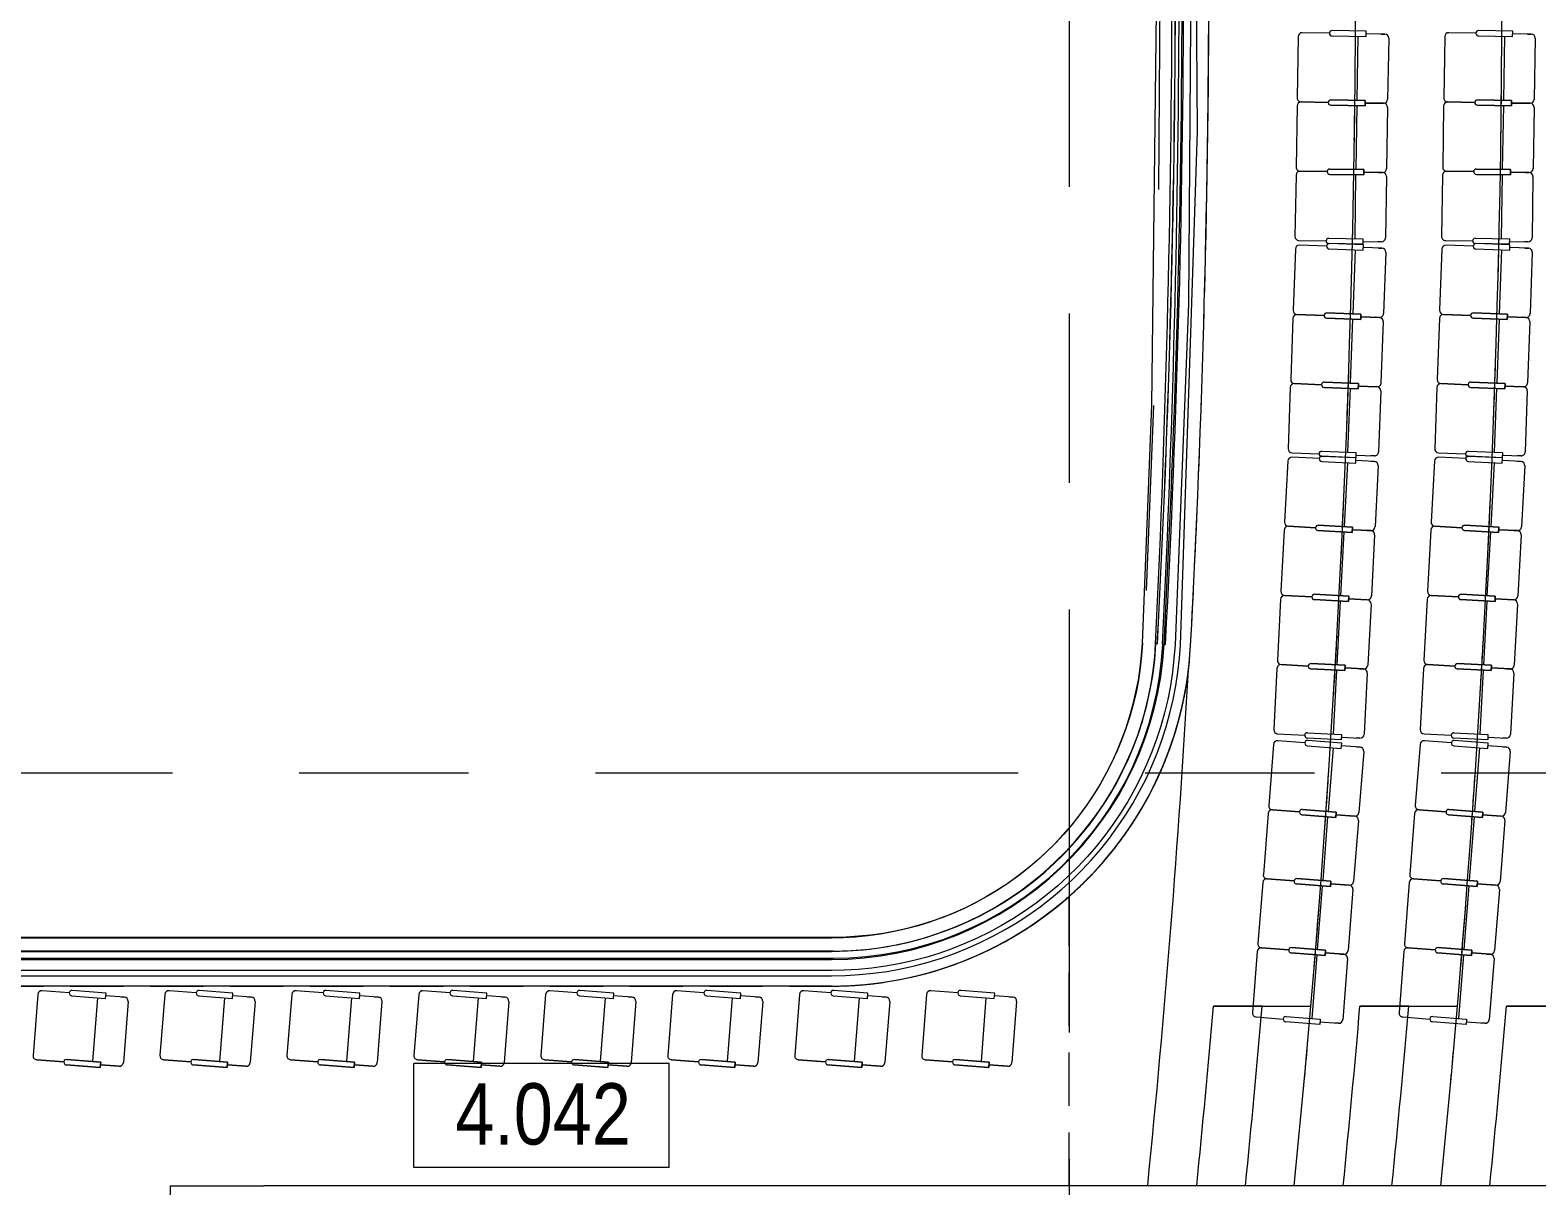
# Model space of a CAD drawing. Header units: millimetres. Extents: x 48966 to 294585, y -43515 to 30344.
# Drawn here: x 223176 to 234487, y -12883 to -4205 of the extents above; entities that cross this region are included whole.
import ezdxf

# ---------------------------------------------------------------- set-up
doc = ezdxf.new("R2010")
doc.units = ezdxf.units.MM
doc.linetypes.add('IMPORT-01 Штриховая _2 мм_', pattern=[600, 400, -200])
doc.linetypes.add('Осевые', pattern=[6350, 1270, -952.5, 3175, -952.5])
for name, color, linetype, lineweight in [('0-1', 7, 'Continuous', 5), ('0-2', 7, 'Continuous', 9), ('_Разделитель помещений_', 7, 'IMPORT-01 Штриховая _2 мм_', 9), ('Дуга', 7, 'Continuous', 9), ('Ломаная', 7, 'Continuous', 9), ('Марки помещений', 7, 'Continuous', 9), ('Мебель', 7, 'Continuous', 9), ('Оборудование', 7, 'Continuous', 9), ('Ограждение', 7, 'Continuous', 9), ('Оси-2', 7, 'Осевые', 9), ('Перекрытия', 7, 'Continuous', 9), ('Поручни', 7, 'Continuous', 9), ('Рассадка бельэтаж_альт_dwg-1', 7, 'Continuous', 9), ('Стены', 7, 'Continuous', 9), ('Стены-1', 7, 'Continuous', 18)]:
    doc.layers.add(name, color=color, linetype=linetype, lineweight=lineweight)
doc.styles.add('Arial Narrow_1', font='Arial Narrow.ttf', dxfattribs={"height": 460})

# ---------------------------------------------------------------- blocks, each defined once
blk = doc.blocks.new('Оборудование 3 - Оборудование 1-287707-План 4-го этажа на отм_ _6_600')
at = {"layer": 'Оборудование'}
for p, q in [((121159, -11017), (109300, -11017)), ((109282, -11173), (121159, -11173)), ((121159, -11120), (109288, -11120))]:
    blk.add_line(p, q, dxfattribs=at)
at = {"layer": 'Оборудование', "flags": 128}
for points in [[(123478, 1443), (123598, -2789), (123549, -7022), (123478, -8808)], [(123478, -8808), (123471, -8901), (123461, -8993), (123448, -9085), (123430, -9176), (123409, -9267), (123385, -9356), (123356, -9445), (123325, -9532), (123289, -9618), (123251, -9702), (123209, -9785), (123164, -9866), (123115, -9946), (123064, -10023), (123009, -10098), (122952, -10171), (122891, -10241), (122828, -10309), (122762, -10375), (122694, -10438), (122623, -10498), (122550, -10555), (122474, -10609), (122397, -10660), (122317, -10708), (122236, -10753), (122153, -10794), (122068, -10832), (121982, -10867), (121895, -10898), (121806, -10925), (121716, -10950), (121626, -10970), (121534, -10987), (121442, -11000), (121350, -11009), (121257, -11015), (121165, -11017), (121159, -11017)]]:
    blk.add_lwpolyline(points, dxfattribs=at)
at = {"layer": 'Оборудование'}
for centre, radius, start, end in [((17765, -3683), 105939, 357.22413, 2.77587), ((17765, -3683), 105992, 357.22413, 2.77587), ((121159, -8696), 2477, 270, 357.2241), ((121159, -8696), 2424, 283.0619, 357.2241), ((121159, -8696), 2424, 270, 283.0426)]:
    blk.add_arc(centre, radius, start, end, dxfattribs=at)
blk = doc.blocks.new('510HO_ламели зала_rvt-1-План 4-го этажа на отм_ _6_600')
at = {"layer": '0-2'}
blk.add_blockref('Оборудование 3 - Оборудование 1-287707-План 4-го этажа на отм_ _6_600', (0, 0), dxfattribs=at)
blk = doc.blocks.new('Базовая стена _ ОС20 - обшивка балкона _мин_вата_фанера 10мм _сталь - ___-6275400-План 4-го этажа на отм_ _6_600')
at = {"layer": 'Стены'}
for p, q in [((123498, 1311), (123595, -1604)), ((123616, -3229), (123601, -5401)), ((123565, -7024), (123509, -8413))]:
    blk.add_line(p, q, dxfattribs=at)
blk.add_arc((27411, -3683), 96318, 356.94664, 3.05336, dxfattribs=at)
blk = doc.blocks.new('Базовая стена _ ОС20 - обшивка балкона _мин_вата_фанера 10мм _сталь - ___-6275407-План 4-го этажа на отм_ _6_600')
at = {"layer": 'Стены'}
for p, q in [((121147, -11022), (109258, -11022)), ((121147, -11122), (109241, -11122))]:
    blk.add_line(p, q, dxfattribs=at)
blk = doc.blocks.new('Базовая стена _ ОС20 - обшивка балкона _мин_вата_фанера 10мм _сталь - ___-6275408-План 4-го этажа на отм_ _6_600')
at = {"layer": 'Стены', "flags": 128}
blk.add_lwpolyline([(123482, -8807), (123475, -8901), (123465, -8994), (123451, -9086), (123433, -9178), (123411, -9269), (123386, -9359), (123357, -9448), (123325, -9536), (123289, -9622), (123249, -9707), (123207, -9790), (123161, -9872), (123112, -9952), (123059, -10029), (123004, -10105), (122946, -10178), (122884, -10248), (122820, -10317), (122754, -10382), (122685, -10445), (122613, -10505), (122539, -10562), (122463, -10617), (122384, -10668), (122304, -10716), (122222, -10760), (122138, -10802), (122052, -10840), (121965, -10874), (121877, -10905), (121787, -10932), (121697, -10956), (121606, -10976), (121514, -10993), (121421, -11006), (121328, -11015), (121234, -11020), (121147, -11022)], dxfattribs=at)
at = {"layer": 'Стены'}
blk.add_arc((121147, -8683), 2439, 270, 356.9466, dxfattribs=at)
blk = doc.blocks.new('Зрительские места_балкон1 - Зрительские места_балкон1-6286681-План 4-го этажа на отм_ _6_600')
at = {"layer": 'Мебель'}
for p, q in [((-4768, -17500), (-4037, -17500)), ((-4402, -17500), (-4768, -17500)), ((-4402, -17500), (-4037, -17500)), ((-3668, -17500), (-2937, -17500)), ((-3302, -17500), (-3668, -17500)), ((-3302, -17500), (-2937, -17500)), ((-2568, -17500), (-1837, -17500)), ((-2202, -17500), (-2568, -17500))]:
    blk.add_line(p, q, dxfattribs=at)
for centre, start, end in [((-95675, -9650), 354.25984, 5.74016), ((-94575, -9650), 354.25984, 5.74016), ((-96775, -9650), 358.4239, 1.5761), ((-95675, -9650), 359.15863, 359.36837), ((-94575, -9650), 359.15863, 359.36837), ((-95675, -9650), 358.48554, 358.73665), ((-94575, -9650), 358.48554, 358.73665), ((-95675, -9650), 357.83649, 358.10483), ((-94575, -9650), 357.83649, 358.10483), ((-95675, -9650), 357.19545, 357.47288), ((-94575, -9650), 357.19545, 357.47288), ((-95675, -9650), 356.55805, 356.84078), ((-94575, -9650), 356.55805, 356.84078), ((-96775, -9650), 354.25984, 356.68033), ((-95675, -9650), 355.92261, 356.20847), ((-94575, -9650), 355.92261, 356.20847), ((-95675, -9650), 355.28835, 355.57589), ((-94575, -9650), 355.28835, 355.57589), ((-96407, -9650), 354.25986, 355.10389), ((-96407, -9650), 354.25986, 355.10389), ((-96041, -9650), 354.25986, 355.10389), ((-96041, -9650), 354.25986, 355.10389), ((-95307, -9650), 354.25986, 355.10389), ((-95307, -9650), 354.25986, 355.10389), ((-94941, -9650), 354.25986, 355.10389), ((-94941, -9650), 354.25986, 355.10389), ((-94207, -9650), 354.25986, 355.10389), ((-94207, -9650), 354.25986, 355.10389), ((-95675, -9650), 354.73239, 354.90111), ((-94575, -9650), 354.73239, 354.90111)]:
    blk.add_arc(centre, 91975, start, end, dxfattribs=at)
blk = doc.blocks.new('Ограждение - Ограждение-6394249-План 4-го этажа на отм_ _6_600')
at = {"layer": 'Поручни'}
for p, q in [((121147, -11266), (114232, -11266)), ((114232, -11306), (121147, -11306))]:
    blk.add_line(p, q, dxfattribs=at)
at = {"layer": 'Поручни', "flags": 128}
for points in [[(123726, 1455), (123854, -2401), (123828, -6259), (123726, -8820)], [(123766, -8823), (123894, -4965), (123868, -1106), (123766, 1457)], [(123726, -8820), (123718, -8924), (123707, -9026), (123691, -9128), (123671, -9230), (123647, -9330), (123619, -9430), (123587, -9528), (123552, -9625), (123512, -9720), (123469, -9814), (123422, -9906), (123371, -9996), (123317, -10084), (123259, -10170), (123198, -10253), (123133, -10334), (123066, -10412), (122995, -10487), (122921, -10560), (122845, -10629), (122766, -10695), (122684, -10759), (122600, -10818), (122513, -10875), (122424, -10928), (122334, -10977), (122241, -11023), (122147, -11064), (122051, -11103), (121953, -11137), (121854, -11167), (121754, -11193), (121653, -11216), (121552, -11234), (121449, -11248), (121347, -11258), (121243, -11264), (121147, -11266)], [(121147, -11306), (121252, -11304), (121356, -11297), (121461, -11287), (121565, -11272), (121668, -11254), (121770, -11231), (121872, -11204), (121972, -11173), (122071, -11138), (122168, -11099), (122264, -11056), (122358, -11009), (122450, -10959), (122540, -10905), (122628, -10848), (122713, -10787), (122796, -10722), (122876, -10655), (122954, -10584), (123028, -10510), (123100, -10434), (123168, -10354), (123233, -10272), (123295, -10187), (123354, -10100), (123409, -10011), (123460, -9919), (123508, -9826), (123551, -9730), (123591, -9633), (123627, -9535), (123659, -9435), (123688, -9334), (123712, -9232), (123731, -9129), (123747, -9025), (123759, -8921), (123766, -8823)]]:
    blk.add_lwpolyline(points, dxfattribs=at)
blk = doc.blocks.new('Рассадка бельэтаж_альт_dwg_Сидения_бельэтаж_dwg-6688605-План 4-го этажа на отм_ _6_600-7290137-План 4-го этажа на отм_ _6_600')
at = {"layer": 'Дуга'}
for centre, start, end in [((9722, 8284), 89.0899, 269.0899), ((10822, 8284), 89.0899, 269.0899), ((9713, 7764), 89.0899, 269.0899), ((9713, 7764), 89.0899, 269.0899), ((10813, 7764), 89.0899, 269.0899), ((10813, 7764), 89.0899, 269.0899), ((9705, 7244), 89.0899, 269.0899), ((9705, 7244), 89.0899, 269.0899), ((10805, 7244), 89.0899, 269.0899), ((10805, 7244), 89.0899, 269.0899), ((9697, 6724), 89.0899, 269.0899), ((9701, 6684), 87.9229, 267.9229), ((10797, 6724), 89.0899, 269.0899), ((10801, 6684), 87.9229, 267.9229), ((9682, 6164), 87.9229, 267.9229), ((9682, 6164), 87.9229, 267.9229), ((10782, 6164), 87.9229, 267.9229), ((10782, 6164), 87.9229, 267.9229), ((9663, 5645), 87.9229, 267.9229), ((9663, 5645), 87.9229, 267.9229), ((10763, 5645), 87.9229, 267.9229), ((10763, 5645), 87.9229, 267.9229), ((9644, 5125), 87.9229, 267.9229), ((9645, 5089), 86.9942, 266.9942), ((10744, 5125), 87.9229, 267.9229), ((10745, 5089), 86.9942, 266.9942), ((9617, 4570), 86.9942, 266.9942), ((9617, 4570), 86.9942, 266.9942), ((10717, 4570), 86.9942, 266.9942), ((10717, 4570), 86.9942, 266.9942), ((9590, 4051), 86.9942, 266.9942), ((9590, 4051), 86.9942, 266.9942), ((10690, 4051), 86.9942, 266.9942), ((10690, 4051), 86.9942, 266.9942), ((9563, 3531), 86.9942, 266.9942), ((9563, 3531), 86.9942, 266.9942), ((10663, 3531), 86.9942, 266.9942), ((10663, 3531), 86.9942, 266.9942), ((9536, 3012), 86.9942, 266.9942), ((9537, 2954), 85.5317, 265.5317), ((10636, 3012), 86.9942, 266.9942), ((10637, 2954), 85.5317, 265.5317), ((9497, 2436), 85.5317, 265.5317), ((9497, 2436), 85.5317, 265.5317), ((10597, 2436), 85.5317, 265.5317), ((10597, 2436), 85.5317, 265.5317), ((9456, 1917), 85.5317, 265.5317), ((9456, 1917), 85.5317, 265.5317), ((10556, 1917), 85.5317, 265.5317), ((10556, 1917), 85.5317, 265.5317), ((9416, 1399), 85.5317, 265.5317), ((9416, 1399), 85.5317, 265.5317), ((10516, 1399), 85.5317, 265.5317), ((10516, 1399), 85.5317, 265.5317), ((262, 1077), 85.5317, 265.5317), ((1215, 1077), 85.5317, 265.5317), ((2168, 1077), 85.5317, 265.5317), ((3120, 1077), 85.5317, 265.5317), ((4073, 1077), 85.5317, 265.5317), ((5026, 1077), 85.5317, 265.5317), ((5979, 1077), 85.5317, 265.5317), ((6932, 1077), 85.5317, 265.5317), ((9375, 881), 85.5317, 265.5317), ((10475, 881), 85.5317, 265.5317), ((221, 558), 85.5317, 265.5317), ((221, 558), 85.5317, 265.5317), ((1174, 558), 85.5317, 265.5317), ((1174, 558), 85.5317, 265.5317), ((2127, 558), 85.5317, 265.5317), ((2127, 558), 85.5317, 265.5317), ((3080, 558), 85.5317, 265.5317), ((3080, 558), 85.5317, 265.5317), ((4033, 558), 85.5317, 265.5317), ((4033, 558), 85.5317, 265.5317), ((4986, 558), 85.5317, 265.5317), ((4986, 558), 85.5317, 265.5317), ((5939, 558), 85.5317, 265.5317), ((5939, 558), 85.5317, 265.5317), ((6892, 558), 85.5317, 265.5317), ((6892, 558), 85.5317, 265.5317)]:
    blk.add_arc(centre, 20, start, end, dxfattribs=at)
at = {"layer": 'Ломаная'}
for p, q in [((9467, 8258), (9460, 7798)), ((9702, 8284), (9498, 8288)), ((9910, 7781), (9918, 8261)), ((10567, 8258), (10560, 7798)), ((10802, 8284), (10598, 8288)), ((11010, 7781), (11018, 8261)), ((10147, 8247), (10139, 7787)), ((11247, 8247), (11239, 7787)), ((9459, 7738), (9452, 7278)), ((9902, 7261), (9910, 7741)), ((10138, 7727), (10131, 7267)), ((10559, 7738), (10552, 7278)), ((11002, 7261), (11010, 7741)), ((11238, 7727), (11231, 7267)), ((9451, 7218), (9443, 6758)), ((9894, 6741), (9901, 7221)), ((10130, 7207), (10123, 6748)), ((10551, 7218), (10543, 6758)), ((10994, 6741), (11001, 7221)), ((11230, 7207), (11223, 6748)), ((9473, 6728), (9677, 6725)), ((9681, 6685), (9477, 6692)), ((10573, 6728), (10777, 6725)), ((10781, 6685), (10577, 6692)), ((9446, 6663), (9429, 6204)), ((9879, 6177), (9897, 6657)), ((10125, 6639), (10108, 6179)), ((10546, 6663), (10529, 6204)), ((10979, 6177), (10997, 6657)), ((11225, 6639), (11208, 6179)), ((9427, 6144), (9411, 5684)), ((9860, 5658), (9878, 6137)), ((10106, 6119), (10089, 5659)), ((10527, 6144), (10511, 5684)), ((10960, 5658), (10978, 6137)), ((11206, 6119), (11189, 5659)), ((9408, 5624), (9392, 5164)), ((9841, 5138), (9859, 5618)), ((10087, 5599), (10071, 5140)), ((10508, 5624), (10492, 5164)), ((10941, 5138), (10959, 5618)), ((11187, 5599), (11171, 5140)), ((9421, 5133), (9624, 5126)), ((9625, 5090), (9421, 5101)), ((10521, 5133), (10724, 5126)), ((10725, 5090), (10521, 5101)), ((9390, 5072), (9365, 4613)), ((9815, 4579), (9840, 5059)), ((10068, 5037), (10044, 4577)), ((10490, 5072), (10465, 4613)), ((10915, 4579), (10940, 5059)), ((11168, 5037), (11144, 4577)), ((9362, 4553), (9338, 4094)), ((9787, 4060), (9813, 4540)), ((10462, 4553), (10438, 4094)), ((10887, 4060), (10913, 4540)), ((10041, 4518), (10017, 4058)), ((11141, 4518), (11117, 4058)), ((9335, 4034), (9311, 3575)), ((9760, 3541), (9785, 4020)), ((10014, 3998), (9989, 3539)), ((10435, 4034), (10411, 3575)), ((10860, 3541), (10885, 4020)), ((11114, 3998), (11089, 3539)), ((9308, 3515), (9284, 3055)), ((10408, 3515), (10384, 3055)), ((9733, 3022), (9758, 3501)), ((9986, 3479), (9962, 3020)), ((10833, 3022), (10858, 3501)), ((11086, 3479), (11062, 3020)), ((9282, 2944), (9246, 2486)), ((9312, 3024), (9516, 3013)), ((9517, 2956), (9314, 2972)), ((10382, 2944), (10346, 2486)), ((10412, 3024), (10616, 3013)), ((10617, 2956), (10414, 2972)), ((9694, 2440), (9732, 2919)), ((9959, 2891), (9923, 2433)), ((10794, 2440), (10832, 2919)), ((11059, 2891), (11023, 2433)), ((9241, 2426), (9206, 1967)), ((9654, 1922), (9691, 2401)), ((10341, 2426), (10306, 1967)), ((10754, 1922), (10791, 2401)), ((9919, 2373), (9883, 1914)), ((11019, 2373), (10983, 1914)), ((9201, 1907), (9165, 1449)), ((9613, 1404), (9651, 1882)), ((9878, 1854), (9842, 1396)), ((10301, 1907), (10265, 1449)), ((10713, 1404), (10751, 1882)), ((10978, 1854), (10942, 1396)), ((9160, 1389), (9125, 930)), ((9573, 885), (9610, 1364)), ((10260, 1389), (10225, 930)), ((10673, 885), (10710, 1364)), ((9838, 1336), (9802, 877)), ((10938, 1336), (10902, 877)), ((6, 1067), (-30, 608)), ((242, 1078), (39, 1094)), ((419, 563), (456, 1042)), ((959, 1067), (923, 608)), ((1195, 1078), (991, 1094)), ((1372, 563), (1409, 1042)), ((1912, 1067), (1876, 608)), ((2148, 1078), (1944, 1094)), ((2325, 563), (2362, 1042)), ((2865, 1067), (2829, 608)), ((3101, 1078), (2897, 1094)), ((3277, 563), (3315, 1042)), ((3818, 1067), (3782, 608)), ((4053, 1078), (3850, 1094)), ((4230, 563), (4268, 1042)), ((4771, 1067), (4735, 608)), ((5006, 1078), (4803, 1094)), ((5183, 563), (5221, 1042)), ((5724, 1067), (5688, 608)), ((5959, 1078), (5756, 1094)), ((6136, 563), (6174, 1042)), ((6677, 1067), (6641, 608)), ((6912, 1078), (6709, 1094)), ((7089, 563), (7126, 1042)), ((684, 1014), (648, 555)), ((1637, 1014), (1601, 555)), ((2589, 1014), (2554, 555)), ((3542, 1014), (3507, 555)), ((4495, 1014), (4459, 555)), ((5448, 1014), (5412, 555)), ((6401, 1014), (6365, 555)), ((7354, 1014), (7318, 555)), ((9152, 898), (9355, 882)), ((10252, 898), (10455, 882))]:
    blk.add_line(p, q, dxfattribs=at)
at = {"layer": 'Ломаная', "flags": 128}
for points in [[(9721, 8264), (9977, 8260), (9978, 8300), (9722, 8304)], [(10089, 8278), (10117, 8278), (9977, 8280)], [(10821, 8264), (11077, 8260), (11078, 8300), (10822, 8304)], [(11189, 8278), (11217, 8278), (11077, 8280)], [(9697, 6744), (9953, 6740), (9952, 6700), (9696, 6704)], [(9700, 6664), (9956, 6655), (9957, 6695), (9702, 6704)], [(9953, 6720), (10092, 6718), (10065, 6718)], [(10069, 6671), (10096, 6670), (9956, 6675)], [(10797, 6744), (11053, 6740), (11052, 6700), (10796, 6704)], [(10800, 6664), (11056, 6655), (11057, 6695), (10802, 6704)], [(11053, 6720), (11192, 6718), (11165, 6718)], [(11169, 6671), (11196, 6670), (11056, 6675)], [(9645, 5145), (9901, 5136), (9899, 5096), (9644, 5105)], [(9644, 5069), (9899, 5056), (9901, 5096), (9646, 5109)], [(9900, 5116), (10040, 5111), (10012, 5112)], [(10745, 5145), (11001, 5136), (10999, 5096), (10744, 5105)], [(10744, 5069), (10999, 5056), (11001, 5096), (10746, 5109)], [(11000, 5116), (11140, 5111), (11112, 5112)], [(10012, 5070), (10040, 5068), (9900, 5076)], [(11112, 5070), (11140, 5068), (11000, 5076)], [(9537, 3032), (9792, 3019), (9790, 2979), (9535, 2992)], [(9536, 2934), (9791, 2914), (9794, 2954), (9539, 2974)], [(9791, 2999), (9931, 2991), (9903, 2993)], [(10637, 3032), (10892, 3019), (10890, 2979), (10635, 2992)], [(10636, 2934), (10891, 2914), (10894, 2954), (10639, 2974)], [(10891, 2999), (11031, 2991), (11003, 2993)], [(9904, 2926), (9932, 2923), (9792, 2934)], [(11004, 2926), (11032, 2923), (10892, 2934)], [(260, 1057), (515, 1037), (518, 1077), (263, 1097)], [(629, 1048), (656, 1046), (517, 1057)], [(1213, 1057), (1468, 1037), (1471, 1077), (1216, 1097)], [(1581, 1048), (1609, 1046), (1470, 1057)], [(2166, 1057), (2421, 1037), (2424, 1077), (2169, 1097)], [(2534, 1048), (2562, 1046), (2423, 1057)], [(3119, 1057), (3374, 1037), (3377, 1077), (3122, 1097)], [(3487, 1048), (3515, 1046), (3376, 1057)], [(4072, 1057), (4327, 1037), (4330, 1077), (4075, 1097)], [(4440, 1048), (4468, 1046), (4328, 1057)], [(5025, 1057), (5280, 1037), (5283, 1077), (5028, 1097)], [(5393, 1048), (5421, 1046), (5281, 1057)], [(5978, 1057), (6233, 1037), (6236, 1077), (5981, 1097)], [(6346, 1048), (6373, 1046), (6234, 1057)], [(6930, 1057), (7186, 1037), (7189, 1077), (6934, 1097)], [(7299, 1048), (7326, 1046), (7187, 1057)], [(9377, 901), (9632, 881), (9629, 841), (9374, 861)], [(9630, 861), (9770, 850), (9742, 852)], [(10477, 901), (10732, 881), (10729, 841), (10474, 861)], [(10730, 861), (10870, 850), (10842, 852)]]:
    blk.add_lwpolyline(points, dxfattribs=at)
for points in [[(9693, 7764), (9489, 7768)], [(9969, 7740), (9713, 7744), (9969, 7740), (9969, 7780), (9714, 7784), (9969, 7780)], [(10109, 7758), (10081, 7758), (10109, 7758), (9969, 7760)], [(10793, 7764), (10589, 7768)], [(11069, 7740), (10813, 7744), (11069, 7740), (11069, 7780), (10814, 7784), (11069, 7780)], [(11209, 7758), (11181, 7758), (11209, 7758), (11069, 7760)], [(9685, 7245), (9481, 7248)], [(9961, 7220), (9705, 7224), (9961, 7220), (9961, 7260), (9705, 7264), (9961, 7260)], [(10101, 7238), (10073, 7238), (10101, 7238), (9961, 7240)], [(10785, 7245), (10581, 7248)], [(11061, 7220), (10805, 7224), (11061, 7220), (11061, 7260), (10805, 7264), (11061, 7260)], [(11201, 7238), (11173, 7238), (11201, 7238), (11061, 7240)], [(9662, 6165), (9458, 6172)], [(9937, 6135), (9681, 6144), (9937, 6135), (9938, 6175), (9683, 6184), (9938, 6175)], [(10077, 6150), (10050, 6151), (10077, 6150), (9938, 6155)], [(10762, 6165), (10558, 6172)], [(11037, 6135), (10781, 6144), (11037, 6135), (11038, 6175), (10783, 6184), (11038, 6175)], [(11177, 6150), (11150, 6151), (11177, 6150), (11038, 6155)], [(9918, 5615), (9662, 5625), (9918, 5615), (9920, 5655), (9664, 5665), (9920, 5655)], [(11018, 5615), (10762, 5625), (11018, 5615), (11020, 5655), (10764, 5665), (11020, 5655)], [(9643, 5645), (9439, 5653)], [(10058, 5630), (10031, 5631), (10058, 5630), (9919, 5635)], [(10743, 5645), (10539, 5653)], [(11158, 5630), (11131, 5631), (11158, 5630), (11019, 5635)], [(9597, 4571), (9394, 4582)], [(9872, 4536), (9616, 4550), (9872, 4536), (9874, 4576), (9618, 4590), (9874, 4576)], [(10012, 4549), (9985, 4551), (10012, 4549), (9873, 4556)], [(10697, 4571), (10494, 4582)], [(10972, 4536), (10716, 4550), (10972, 4536), (10974, 4576), (10718, 4590), (10974, 4576)], [(11112, 4549), (11085, 4551), (11112, 4549), (10973, 4556)], [(9570, 4052), (9367, 4062)], [(9845, 4017), (9589, 4031), (9845, 4017), (9847, 4057), (9591, 4071), (9847, 4057)], [(9985, 4030), (9958, 4031), (9985, 4030), (9846, 4037)], [(10670, 4052), (10467, 4062)], [(10945, 4017), (10689, 4031), (10945, 4017), (10947, 4057), (10691, 4071), (10947, 4057)], [(11085, 4030), (11058, 4031), (11085, 4030), (10946, 4037)], [(9339, 3543), (9543, 3532)], [(9819, 3538), (9564, 3551), (9819, 3538), (9817, 3498), (9562, 3511), (9817, 3498)], [(9818, 3518), (9958, 3511), (9930, 3512), (9958, 3511)], [(10439, 3543), (10643, 3532)], [(10919, 3538), (10664, 3551), (10919, 3538), (10917, 3498), (10662, 3511), (10917, 3498)], [(10918, 3518), (11058, 3511), (11030, 3512), (11058, 3511)], [(9477, 2437), (9274, 2453)], [(9750, 2396), (9495, 2416), (9750, 2396), (9753, 2436), (9498, 2456), (9753, 2436)], [(9891, 2405), (9864, 2407), (9891, 2405), (9752, 2416)], [(10577, 2437), (10374, 2453)], [(10850, 2396), (10595, 2416), (10850, 2396), (10853, 2436), (10598, 2456), (10853, 2436)], [(10991, 2405), (10964, 2407), (10991, 2405), (10852, 2416)], [(9436, 1919), (9233, 1935)], [(9710, 1878), (9455, 1897), (9710, 1878), (9713, 1917), (9458, 1937), (9713, 1917)], [(10536, 1919), (10333, 1935)], [(10810, 1878), (10555, 1897), (10810, 1878), (10813, 1917), (10558, 1937), (10813, 1917)], [(9851, 1887), (9823, 1889), (9851, 1887), (9711, 1897)], [(10951, 1887), (10923, 1889), (10951, 1887), (10811, 1897)], [(9396, 1401), (9193, 1416)], [(9669, 1359), (9414, 1379), (9669, 1359), (9672, 1399), (9417, 1419), (9672, 1399)], [(9810, 1368), (9783, 1370), (9810, 1368), (9671, 1379)], [(10496, 1401), (10293, 1416)], [(10769, 1359), (10514, 1379), (10769, 1359), (10772, 1399), (10517, 1419), (10772, 1399)], [(10910, 1368), (10883, 1370), (10910, 1368), (10771, 1379)], [(201, 560), (-2, 576)], [(475, 519), (220, 538), (475, 519), (478, 558), (223, 578), (478, 558)], [(1154, 560), (951, 576)], [(1428, 519), (1173, 538), (1428, 519), (1431, 558), (1176, 578), (1431, 558)], [(2107, 560), (1904, 576)], [(2381, 519), (2125, 538), (2381, 519), (2384, 558), (2129, 578), (2384, 558)], [(3060, 560), (2857, 576)], [(3333, 519), (3078, 538), (3333, 519), (3337, 558), (3082, 578), (3337, 558)], [(4013, 560), (3810, 576)], [(4286, 519), (4031, 538), (4286, 519), (4289, 558), (4034, 578), (4289, 558)], [(4966, 560), (4763, 576)], [(5239, 519), (4984, 538), (5239, 519), (5242, 558), (4987, 578), (5242, 558)], [(5919, 560), (5715, 576)], [(6192, 519), (5937, 538), (6192, 519), (6195, 558), (5940, 578), (6195, 558)], [(6872, 560), (6668, 576)], [(7145, 519), (6890, 538), (7145, 519), (7148, 558), (6893, 578), (7148, 558)], [(616, 528), (588, 530), (616, 528), (476, 538)], [(1568, 528), (1541, 530), (1568, 528), (1429, 538)], [(2521, 528), (2494, 530), (2521, 528), (2382, 538)], [(3474, 528), (3447, 530), (3474, 528), (3335, 538)], [(4427, 528), (4400, 530), (4427, 528), (4288, 538)], [(5380, 528), (5353, 530), (5380, 528), (5241, 538)], [(6333, 528), (6305, 530), (6333, 528), (6194, 538)], [(7286, 528), (7258, 530), (7286, 528), (7147, 538)]]:
    blk.add_lwpolyline(points, close=True, dxfattribs=at)
at = {"layer": 'Ломаная'}
for centre, start, end in [((9497, 8258), 89.0899, 179.0899), ((10117, 8248), 359.0899, 89.0899), ((10597, 8258), 89.0899, 179.0899), ((11217, 8248), 359.0899, 89.0899), ((9489, 7738), 89.0899, 179.0899), ((9490, 7798), 179.0899, 269.0899), ((10109, 7788), 269.0899, 359.0899), ((10108, 7728), 359.0899, 89.0899), ((10589, 7738), 89.0899, 179.0899), ((10590, 7798), 179.0899, 269.0899), ((11209, 7788), 269.0899, 359.0899), ((11208, 7728), 359.0899, 89.0899), ((9481, 7218), 89.0899, 179.0899), ((9482, 7278), 179.0899, 269.0899), ((10101, 7268), 269.0899, 359.0899), ((10581, 7218), 89.0899, 179.0899), ((10582, 7278), 179.0899, 269.0899), ((11201, 7268), 269.0899, 359.0899), ((10100, 7208), 359.0899, 89.0899), ((11200, 7208), 359.0899, 89.0899), ((9473, 6758), 179.0899, 269.0899), ((9476, 6662), 87.9229, 177.9229), ((10093, 6748), 269.0899, 359.0899), ((10573, 6758), 179.0899, 269.0899), ((10576, 6662), 87.9229, 177.9229), ((11193, 6748), 269.0899, 359.0899), ((10095, 6640), 357.9229, 87.9229), ((11195, 6640), 357.9229, 87.9229), ((9457, 6142), 87.9229, 177.9229), ((9459, 6202), 177.9229, 267.9229), ((10078, 6180), 267.9229, 357.9229), ((10076, 6120), 357.9229, 87.9229), ((10557, 6142), 87.9229, 177.9229), ((10559, 6202), 177.9229, 267.9229), ((11178, 6180), 267.9229, 357.9229), ((11176, 6120), 357.9229, 87.9229), ((9441, 5683), 177.9229, 267.9229), ((10060, 5660), 267.9229, 357.9229), ((10541, 5683), 177.9229, 267.9229), ((11160, 5660), 267.9229, 357.9229), ((9438, 5623), 87.9229, 177.9229), ((10057, 5600), 357.9229, 87.9229), ((10538, 5623), 87.9229, 177.9229), ((11157, 5600), 357.9229, 87.9229), ((9420, 5071), 86.9942, 176.9942), ((9422, 5163), 177.9229, 267.9229), ((10041, 5141), 267.9229, 357.9229), ((10520, 5071), 86.9942, 176.9942), ((10522, 5163), 177.9229, 267.9229), ((11141, 5141), 267.9229, 357.9229), ((10038, 5038), 356.9942, 86.9942), ((11138, 5038), 356.9942, 86.9942), ((9392, 4552), 86.9942, 176.9942), ((9395, 4612), 176.9942, 266.9942), ((10014, 4579), 266.9942, 356.9942), ((10011, 4519), 356.9942, 86.9942), ((10492, 4552), 86.9942, 176.9942), ((10495, 4612), 176.9942, 266.9942), ((11114, 4579), 266.9942, 356.9942), ((11111, 4519), 356.9942, 86.9942), ((9368, 4092), 176.9942, 266.9942), ((10468, 4092), 176.9942, 266.9942), ((9365, 4032), 86.9942, 176.9942), ((9987, 4060), 266.9942, 356.9942), ((9984, 4000), 356.9942, 86.9942), ((10465, 4032), 86.9942, 176.9942), ((11087, 4060), 266.9942, 356.9942), ((11084, 4000), 356.9942, 86.9942), ((9338, 3513), 86.9942, 176.9942), ((9341, 3573), 176.9942, 266.9942), ((9959, 3540), 266.9942, 356.9942), ((9956, 3481), 356.9942, 86.9942), ((10438, 3513), 86.9942, 176.9942), ((10441, 3573), 176.9942, 266.9942), ((11059, 3540), 266.9942, 356.9942), ((11056, 3481), 356.9942, 86.9942), ((9314, 3054), 176.9942, 266.9942), ((10414, 3054), 176.9942, 266.9942), ((9312, 2942), 85.5317, 175.5317), ((9932, 3021), 266.9942, 356.9942), ((10412, 2942), 85.5317, 175.5317), ((11032, 3021), 266.9942, 356.9942), ((9929, 2894), 355.5317, 85.5317), ((11029, 2894), 355.5317, 85.5317), ((9271, 2423), 85.5317, 175.5317), ((9276, 2483), 175.5317, 265.5317), ((9893, 2435), 265.5317, 355.5317), ((9889, 2375), 355.5317, 85.5317), ((10371, 2423), 85.5317, 175.5317), ((10376, 2483), 175.5317, 265.5317), ((10993, 2435), 265.5317, 355.5317), ((10989, 2375), 355.5317, 85.5317), ((9231, 1905), 85.5317, 175.5317), ((9235, 1965), 175.5317, 265.5317), ((10331, 1905), 85.5317, 175.5317), ((10335, 1965), 175.5317, 265.5317), ((9853, 1917), 265.5317, 355.5317), ((9848, 1857), 355.5317, 85.5317), ((10953, 1917), 265.5317, 355.5317), ((10948, 1857), 355.5317, 85.5317), ((9190, 1387), 85.5317, 175.5317), ((9195, 1446), 175.5317, 265.5317), ((9812, 1398), 265.5317, 355.5317), ((9808, 1338), 355.5317, 85.5317), ((10290, 1387), 85.5317, 175.5317), ((10295, 1446), 175.5317, 265.5317), ((10912, 1398), 265.5317, 355.5317), ((10908, 1338), 355.5317, 85.5317), ((36, 1064), 85.5317, 175.5317), ((654, 1016), 355.5317, 85.5317), ((989, 1064), 85.5317, 175.5317), ((1607, 1016), 355.5317, 85.5317), ((1942, 1064), 85.5317, 175.5317), ((2560, 1016), 355.5317, 85.5317), ((2895, 1064), 85.5317, 175.5317), ((3512, 1016), 355.5317, 85.5317), ((3848, 1064), 85.5317, 175.5317), ((4465, 1016), 355.5317, 85.5317), ((4801, 1064), 85.5317, 175.5317), ((5418, 1016), 355.5317, 85.5317), ((5754, 1064), 85.5317, 175.5317), ((6371, 1016), 355.5317, 85.5317), ((6707, 1064), 85.5317, 175.5317), ((7324, 1016), 355.5317, 85.5317), ((9154, 928), 175.5317, 265.5317), ((10254, 928), 175.5317, 265.5317), ((9772, 880), 265.5317, 355.5317), ((10872, 880), 265.5317, 355.5317), ((0, 606), 175.5317, 265.5317), ((953, 606), 175.5317, 265.5317), ((1906, 606), 175.5317, 265.5317), ((2859, 606), 175.5317, 265.5317), ((3812, 606), 175.5317, 265.5317), ((4765, 606), 175.5317, 265.5317), ((5718, 606), 175.5317, 265.5317), ((6671, 606), 175.5317, 265.5317), ((618, 557), 265.5317, 355.5317), ((1571, 557), 265.5317, 355.5317), ((2524, 557), 265.5317, 355.5317), ((3477, 557), 265.5317, 355.5317), ((4430, 557), 265.5317, 355.5317), ((5382, 557), 265.5317, 355.5317), ((6335, 557), 265.5317, 355.5317), ((7288, 557), 265.5317, 355.5317)]:
    blk.add_arc(centre, 30, start, end, dxfattribs=at)
blk = doc.blocks.new('Рассадка бельэтаж_альт_dwg-7290136-План 4-го этажа на отм_ _6_600')
blk.add_blockref('Рассадка бельэтаж_альт_dwg_Сидения_бельэтаж_dwg-6688605-План 4-го этажа на отм_ _6_600-7290137-План 4-го этажа на отм_ _6_600', (223009, -12212))
blk = doc.blocks.new('Марка помещения_Р - Марка помещения-4575829-План 4-го этажа на отм_ _6_600')
at = {"layer": 'Марки помещений'}
for p, q in [((-4.79375, -1.95625), (-4.79375, 1.95625)), ((4.79375, 1.95625), (-4.79375, 1.95625)), ((4.79375, -1.95625), (4.79375, 1.95625)), ((4.79375, -1.95625), (-4.79375, -1.95625))]:
    blk.add_line(p, q, dxfattribs=at)

msp = doc.modelspace()

# ---------------------------------------------------------------- linework, layer by layer
at = {"layer": '_Разделитель помещений_'}
for p, q in [((230976.7, -12881.9), (230976.7, -10708.7)), ((222276.7, -11382.9), (229191.7, -11382.9))]:
    msp.add_line(p, q, dxfattribs=at)
for centre, radius, start, end in [((135456.5, -3682.9), 96568.5, 356.946636, 3.053364), ((229191.7, -8682.9), 2700, 270, 356.94664)]:
    msp.add_arc(centre, radius, start, end, dxfattribs=at)
at = {"layer": 'Оси-2'}
for p, q in [((230976.7, 25417.1), (230976.7, -41737.8)), ((258216.7, -9782.9), (199731.8, -9782.9))]:
    msp.add_line(p, q, dxfattribs=at)
at = {"layer": 'Перекрытия'}
for p, q in [((233120.6, -4741.9), (233120.9, -4713.4)), ((233102.3, -5800.8), (233103.6, -5744.3)), ((233071.8, -6859.5), (233074.7, -6775.6)), ((233029.1, -7917.7), (233034.1, -7807.5)), ((232974.3, -8975.5), (232982, -8840.3)), ((232907.2, -10032.5), (232918, -9874.6)), ((229191.7, -11182.9), (222276.7, -11182.9)), ((229191.7, -11382.9), (222276.7, -11382.9))]:
    msp.add_line(p, q, dxfattribs=at)
for centre, radius, start, end in [((135456.5, -3682.9), 96568.5, 358.498889, 1.501111), ((229191.7, -8682.9), 2700, 270, 353.06599), ((141151.7, -3682.9), 91975, 355.381558, 355.492077)]:
    msp.add_arc(centre, radius, start, end, dxfattribs=at)
at = {"layer": 'Стены'}
for p, q in [((231638.2, -8813.4), (231627.2, -8812.8)), ((231688.1, -8816), (231699.1, -8816.6)), ((229191.7, -11182.9), (217279.1, -11182.9)), ((217286.5, -11121.9), (229191.7, -11121.9)), ((222276.7, -11182.9), (229191.7, -11182.9)), ((229191.7, -11382.9), (222276.7, -11382.9))]:
    msp.add_line(p, q, dxfattribs=at)
for centre, radius, start, end in [((135456.5, -3682.9), 96318.5, 356.946636, 3.053364), ((135456.5, -3682.9), 96368.5, 356.946636, 3.053364), ((135456.5, -3682.9), 96379.5, 356.946636, 3.053364), ((135456.5, -3682.9), 96568.5, 356.946636, 3.053364), ((229191.7, -8682.9), 2439, 270, 356.94664), ((229191.7, -8682.9), 2500, 270, 356.94664), ((229191.7, -8682.9), 2500, 270, 356.94664), ((229191.7, -8682.9), 2700, 270, 356.94664)]:
    msp.add_arc(centre, radius, start, end, dxfattribs=at)
at = {"layer": 'Стены-1'}
for p, q in [((224226.7, -12881.9), (224931.7, -12881.9)), ((224226.7, -12881.9), (224226.7, -13332.9)), ((236826.7, -12881.9), (224931.7, -12881.9))]:
    msp.add_line(p, q, dxfattribs=at)

# ---------------------------------------------------------------- block references
at = {"layer": '0-1'}
msp.add_blockref('510HO_ламели зала_rvt-1-План 4-го этажа на отм_ _6_600', (108045, 0), dxfattribs=at)
at = {"layer": 'Марки помещений', "xscale": 199.9999999999999, "yscale": 199.9999999999999, "zscale": 199.9999999999999}
msp.add_blockref('Марка помещения_Р - Марка помещения-4575829-План 4-го этажа на отм_ _6_600', (227015.4, -12354.2), dxfattribs=at)
at = {"layer": 'Мебель'}
msp.add_blockref('Зрительские места_балкон1 - Зрительские места_балкон1-6286681-План 4-го этажа на отм_ _6_600', (236826.7, 5967.1), dxfattribs=at)
at = {"layer": 'Ограждение'}
msp.add_blockref('Ограждение - Ограждение-6394249-План 4-го этажа на отм_ _6_600', (108045, 0), dxfattribs=at)
at = {"layer": 'Рассадка бельэтаж_альт_dwg-1'}
msp.add_blockref('Рассадка бельэтаж_альт_dwg-7290136-План 4-го этажа на отм_ _6_600', (219, -300), dxfattribs=at)
at = {"layer": 'Стены'}
for name in ['Базовая стена _ ОС20 - обшивка балкона _мин_вата_фанера 10мм _сталь - ___-6275400-План 4-го этажа на отм_ _6_600', 'Базовая стена _ ОС20 - обшивка балкона _мин_вата_фанера 10мм _сталь - ___-6275408-План 4-го этажа на отм_ _6_600', 'Базовая стена _ ОС20 - обшивка балкона _мин_вата_фанера 10мм _сталь - ___-6275407-План 4-го этажа на отм_ _6_600']:
    msp.add_blockref(name, (108045, 0), dxfattribs=at)

# ---------------------------------------------------------------- texts
at = {"layer": 'Марки помещений', "insert": (226367.5, -12112.4), "char_height": 460, "width": 1587.341, "attachment_point": 1, "style": 'Arial Narrow_1'}
msp.add_mtext('4.042', dxfattribs=at)

doc.saveas('drawing.dxf')
